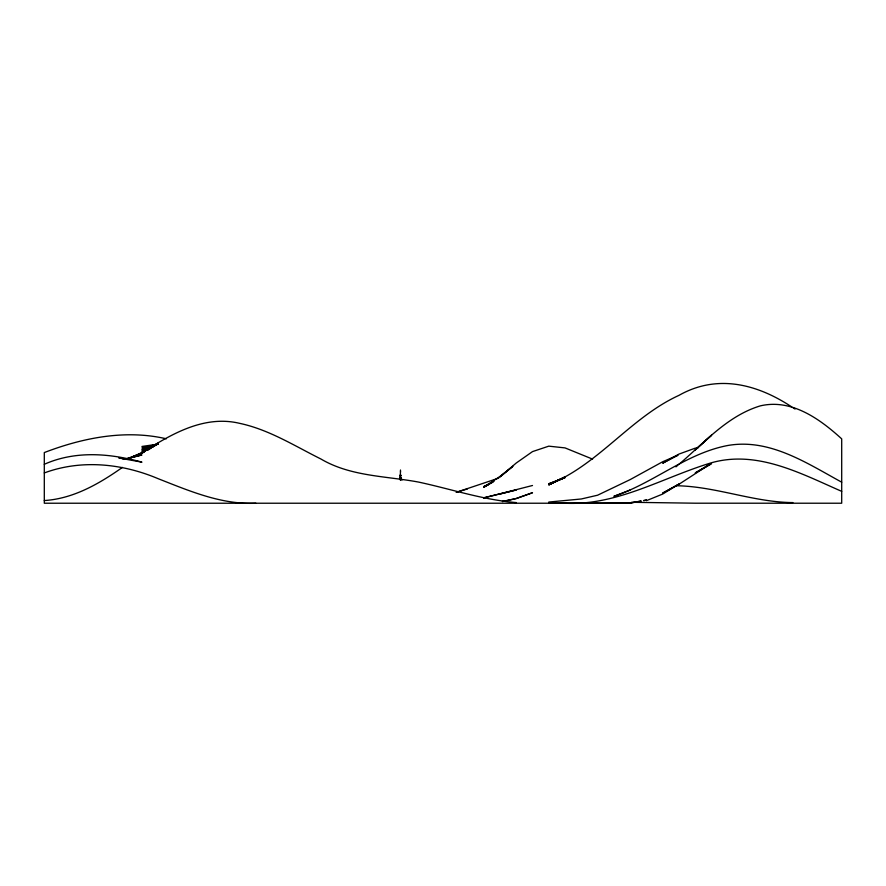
<?xml version="1.0" encoding="UTF-8"?>
<svg xmlns="http://www.w3.org/2000/svg" width="886" height="886" viewBox="0 0 886 886"><rect width="100%" height="100%" fill="white"/><g stroke="black" fill="none" stroke-linecap="round" stroke-linejoin="round"><path stroke-width="1.33" d="M400.35 478.008L401.17 478.13M400.228 479.891L400.494 470.012M401.136 475.682L400.494 474.951L399.874 475.815M399.619 478.219L399.575 478.861M399.929 475.417L400.815 475.239L400.948 476.037M401.391 478.407L400.948 479.027M399.664 478.285L400.638 478.008M678.964 464.319C704.304 442.756 727.472 415.789 760.332 405.866C791.586 398.534 819.86 418.956 841.7 438.869L841.7 503.226L695.244 503.204L631.496 502.296M675.918 466.856L677.945 465.161M512.163 466.977L499.959 476.945L516.228 463.024L532.508 451.605L548.777 446.156L565.046 447.906L592.59 459.125M512.972 466.213L499.959 476.413L483.678 487.333L492.981 482.073M122.412 467.409C99.132 483.8 73.372 498.729 44.3 500.557M148.449 449.789L150.62 448.371M152.791 446.965L158.217 443.432L146.589 450.465L148.914 449.136M710.428 463.876L678.964 484.265L662.695 493.092L678.964 484.077L662.695 494.045L646.415 500.679M400.97 479.326L401.28 478.052M710.35 463.865L695.244 472.925L711.513 463.843M151.24 447.751L158.217 443.62L141.937 452.314L158.217 443.753L141.937 451.04L158.217 443.875L141.937 449.579L158.217 444.008L141.937 448.028L158.217 444.096L141.937 446.455M494.144 481.176L483.678 486.647L488.695 484.598M677.801 455.349L662.695 463.19L678.964 454.075L695.244 448.161L697.947 447.884M630.145 490.047L613.876 496.326C653.547 483.191 686.152 453.366 727.783 445.492C769.635 438.171 806.758 463.123 841.7 482.183M677.712 455.282L662.695 461.739L630.145 479.614L597.596 495.208L581.327 498.973L548.777 502.052M565.046 477.687L548.777 483.778L565.046 477.465L548.777 484.465L565.046 477.177L548.777 484.631C598.604 464.707 630.4 417.572 678.964 395.355C717.151 373.77 757.054 383.981 791.719 406.907M498.707 478.108L456.146 492.361M44.3 464.297C75.421 450.42 109.953 453.311 141.937 462.16L118.89 457.984L125.668 458.948L141.937 454.961L125.668 459.114L141.937 453.3L144.263 451.893L126.919 459.336L141.937 452.547L158.217 443.255L141.937 452.835C170.865 434.35 203.824 414.803 239.585 423.331C268.901 429.544 294.462 445.835 320.954 459.026C350.756 476.557 385.676 475.926 418.591 482.084C451.096 489.05 482.925 499.848 516.228 502.572M457.397 492.007L467.409 488.95M44.3 472.936C81.357 459.203 122.346 463.5 158.217 478.717C189.471 490.955 221.544 504.843 255.855 503.226M532.508 485.495L483.678 497.987M499.959 494.067L516.228 489.969L483.678 497.766M502.462 501.587L516.228 498.563L532.508 492.727L516.228 498.486L502.462 501.465M640.999 501.099L630.145 503.17L581.327 503.226L597.596 503.126M597.596 503.226L630.145 502.971L640.999 501.033M400.073 479.503L402.554 479.736M400.494 471.651L400.572 471.817M613.876 503.215L630.145 502.971M589.456 502.816L548.777 503.226M401.38 479.625L400.494 479.791M676.251 485.738C715.855 486.359 753.222 502.229 792.881 502.595M166.346 438.803C125.469 429.3 82.841 437.773 44.3 452.558L44.3 503.226L565.046 503.226C617.476 505.828 663.038 477.288 711.513 462.747C757.275 449.855 800.988 473.578 841.7 491.353M400.527 477.875L400.76 479.891M792.881 407.538L795.052 409.044M400.04 476.037L399.863 475.45M399.852 478.916L400.262 477.709L401.413 478.473M711.513 435.203L695.244 449.966L711.513 435.281M565.046 476.867L548.777 484.897L565.046 476.923M646.415 500.069L643.701 500.579L646.415 500.069M125.668 458.893L122.955 458.87L125.668 458.948"/></g></svg>
